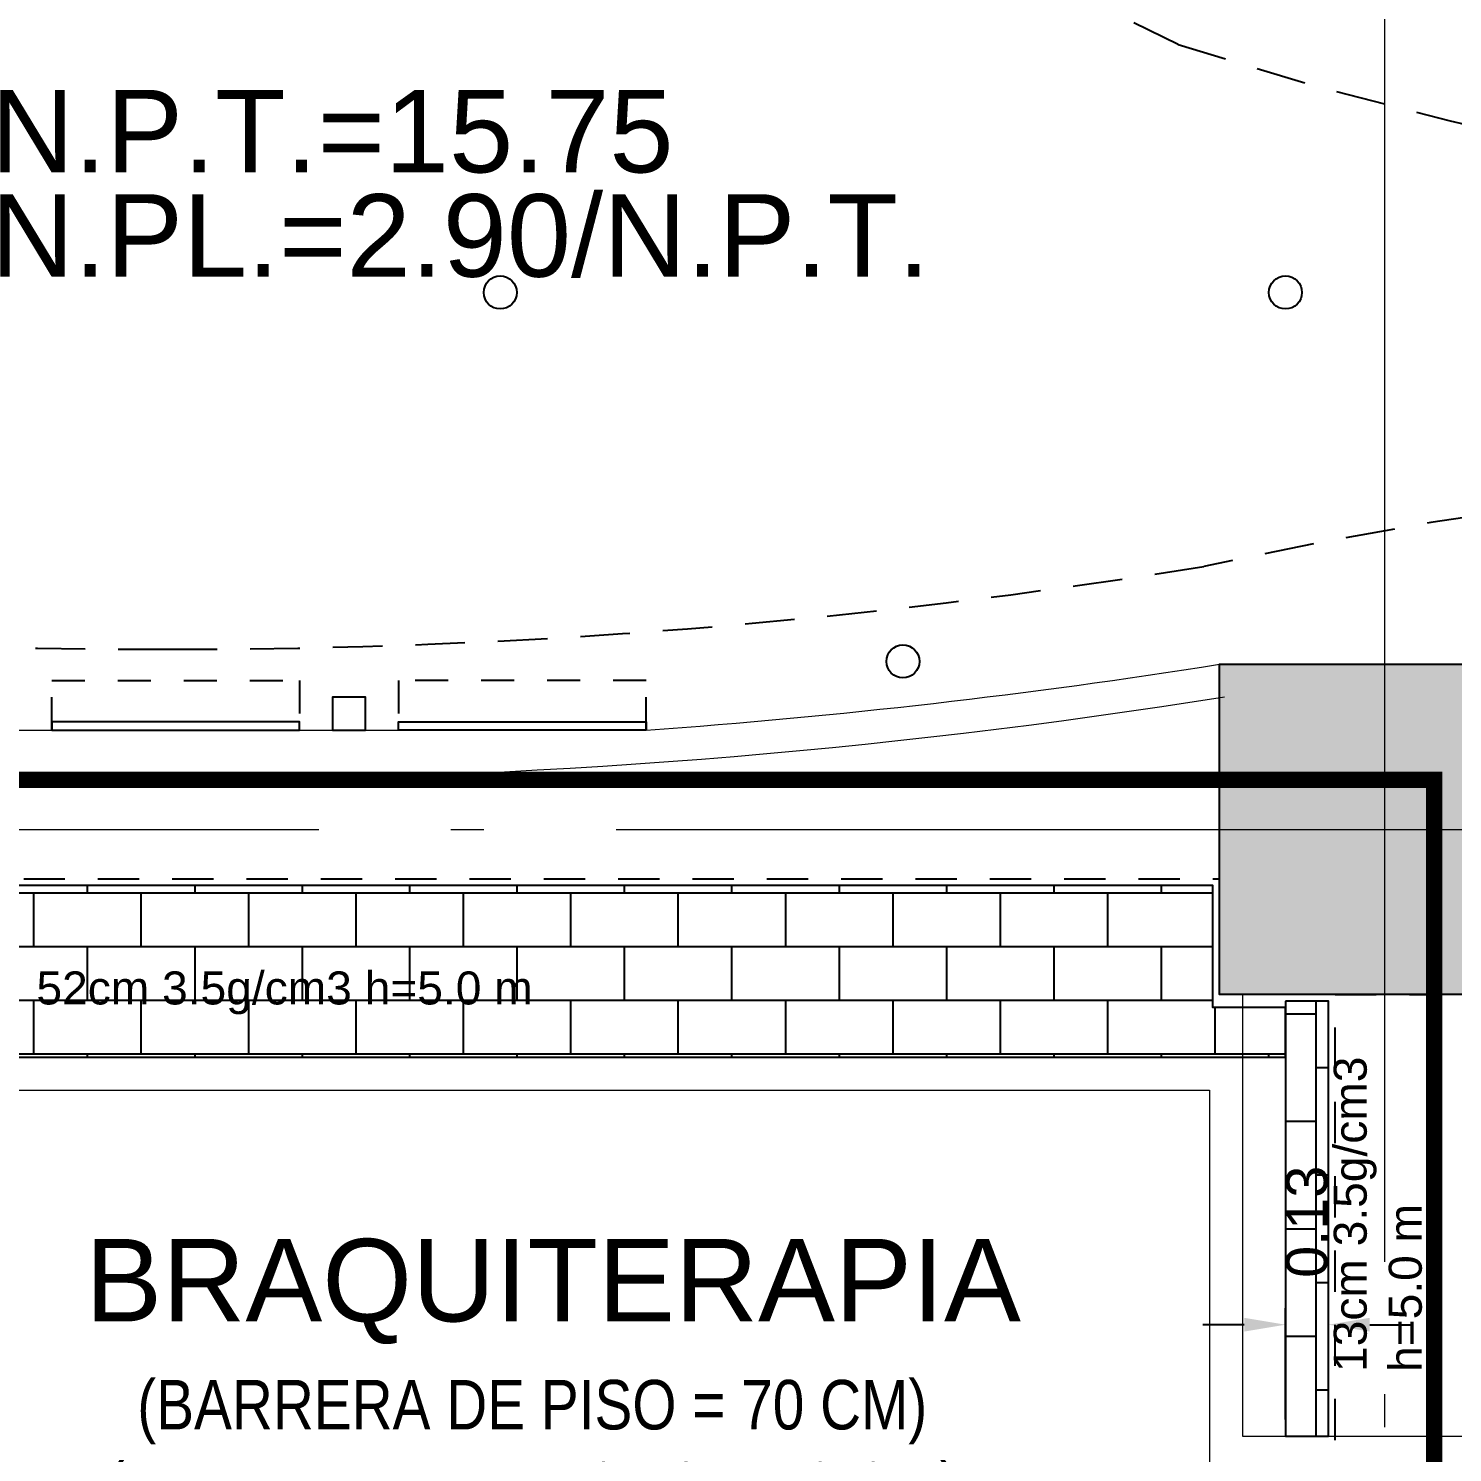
# Model space of a CAD drawing. Header units: metres. Extents: x -22 to 564, y 0 to 143.
# Drawn here: x 123.874 to 128.185, y 38.988 to 43.3 of the extents above; entities that cross this region are included whole.
import ezdxf
from ezdxf.enums import TextEntityAlignment as Align

# ---------------------------------------------------------------- set-up
doc = ezdxf.new("R2010")
doc.units = ezdxf.units.M
for name, pattern in [('EJES630', [6.3, 5.5, -0.4, 0, -0.4]), ('XREF 1N NEURO-ONCOLOGIA$0$A-01 CONJUNTO$0$PRIMER NIVEL$0$HIDDEN2', [0.1875, 0.125, -0.0625]), ('XREF 1N NEURO-ONCOLOGIA$0$DASHED2', [0.375, 0.25, -0.125]), ('XREF 1N NEURO-ONCOLOGIA$0$HIDDE100', [0.16, 0.1, -0.06]), ('XREF 1N NEURO-ONCOLOGIA$0$HIDDE150', [0.24, 0.15, -0.09]), ('XREF 1N NEURO-ONCOLOGIA$0$HIDDEN2', [0.1875, 0.125, -0.0625])]:
    doc.linetypes.add(name, pattern=pattern)
doc.layers.add('EJES', color=11, linetype='EJES630', lineweight=0)
doc.layers.add('XREF 1N NEURO-ONCOLOGIA$0$MUROS DE TABLAROCA', color=150, linetype='Continuous', lineweight=13)
for name, color, linetype in [('NIVELES', 9, 'Continuous'), ('TEXTO', 7, 'Continuous'), ('XREF 1N NEURO-ONCOLOGIA$0$-CG-M-WALL', 7, 'Continuous'), ('XREF 1N NEURO-ONCOLOGIA$0$COLUMNAS', 6, 'Continuous'), ('XREF 1N NEURO-ONCOLOGIA$0$CONTRAVENTEOS', 6, 'XREF 1N NEURO-ONCOLOGIA$0$HIDDEN2'), ('XREF 1N NEURO-ONCOLOGIA$0$COTAS PAÑOS', 8, 'Continuous'), ('XREF 1N NEURO-ONCOLOGIA$0$HATCH', 7, 'Continuous'), ('XREF 1N NEURO-ONCOLOGIA$0$LAMPARAS 1', 112, 'Continuous'), ('XREF 1N NEURO-ONCOLOGIA$0$LOSA BLINDADA', 20, 'XREF 1N NEURO-ONCOLOGIA$0$DASHED2'), ('XREF 1N NEURO-ONCOLOGIA$0$MOBILIARIO', 161, 'Continuous'), ('XREF 1N NEURO-ONCOLOGIA$0$Mobiliario Fijo', 40, 'Continuous'), ('XREF 1N NEURO-ONCOLOGIA$0$PLAFONES', 20, 'XREF 1N NEURO-ONCOLOGIA$0$HIDDE150'), ('XREF 1N NEURO-ONCOLOGIA$0$TABIQUES BLINDADOS', 30, 'Continuous'), ('XREF 1N NEURO-ONCOLOGIA$0$TEX-MOB', 4, 'Continuous')]:
    doc.layers.add(name, color=color, linetype=linetype)
doc.styles.add('100 LOCALES 25', font='arial.ttf', dxfattribs={"height": 0.25})
doc.styles.add('NIVELES', font='arial.ttf', dxfattribs={"height": 0.25})
doc.styles.add('XREF 1N NEURO-ONCOLOGIA$0$COTAS', font='arial.ttf')
doc.styles.add('XREF 1N NEURO-ONCOLOGIA$0$HANDLET', font='romans.shx')
doc.dimstyles.new('XREF 1N NEURO-ONCOLOGIA$0$50 FLECHAS', dxfattribs={"dimscale": 0.5, "dimtxt": 0.25, "dimasz": 0.25, "dimexe": 0.1, "dimexo": 0.1, "dimgap": 0.025, "dimtad": 0, "dimtih": 1, "dimtoh": 1, "dimzin": 1, "dimdsep": 46, "dimtxsty": 'XREF 1N NEURO-ONCOLOGIA$0$COTAS', "dimcen": 0.1, "dimclrd": 256, "dimclre": 256, "dimclrt": 7, "dimadec": 0, "dimazin": 1, "dimtfac": 1, "dimtofl": 0, "dimtmove": 2, "dimatfit": 3, "dimfxl": 1, "dimtolj": 1, "dimtzin": 1, "dimlwd": -1, "dimlwe": -1, "dimarcsym": 0})

# ---------------------------------------------------------------- blocks, each defined once
blk = doc.blocks.new('NPT')
h = blk.add_hatch(color=256)
h.paths.add_polyline_path([(0, 0.1241), (0, 0), (0.1241, 0, 0.414214)])
h.paths.add_polyline_path([(0, 0), (-0.1241, 0, 0.414214), (0, -0.1241)])
for p, q in [((0, -0.2327), (0, 0.2327)), ((-0.2327, 0), (0.2327, 0))]:
    blk.add_line(p, q)
blk.add_circle((0, 0), 0.1241)
at = {"style": 'NIVELES'}
for p in [(0.2779, 0.028), (0.2779, -0.2879)]:
    blk.add_attdef('NIVEL', p, '', height=0.25, dxfattribs=at)
blk = doc.blocks.new('XREF 1N NEURO-ONCOLOGIA$0$C-1')
at = {"layer": 'XREF 1N NEURO-ONCOLOGIA$0$-CG-M-WALL', "true_color": 0x636466}
h = blk.add_hatch(color=251, dxfattribs=at)
h.dxf.hatch_style = 1
h.paths.add_polyline_path([(-0.5, -0.5), (-0.5, 0.5), (0.5, 0.5), (0.5, -0.5)])
blk.add_lwpolyline([(-0.5, -0.5), (-0.5, 0.5), (0.5, 0.5), (0.5, -0.5)], close=True)
blk = doc.blocks.new('XREF 1N NEURO-ONCOLOGIA$0$A$C38962b27')
at = {"layer": 'XREF 1N NEURO-ONCOLOGIA$0$MOBILIARIO', "linetype": 'XREF 1N NEURO-ONCOLOGIA$0$A-01 CONJUNTO$0$PRIMER NIVEL$0$HIDDEN2'}
blk.add_lwpolyline([(-0.03, 0.0625), (-0.0298, 0.5764, -21.620414), (0.0302, 0.5764), (0.03, 0.0625)], format="xyb", dxfattribs=at)
blk.add_lwpolyline([(-0.125, -0.0425), (-0.125, 0.0425, -0.414214), (-0.105, 0.0625), (0.105, 0.0625, -0.414214), (0.125, 0.0425), (0.125, -0.0425, -0.414214), (0.105, -0.0625), (-0.105, -0.0625, -0.414214)], format="xyb", close=True, dxfattribs=at)
blk.add_circle((0, 0), 1.7, dxfattribs=at)
blk = doc.blocks.new('*D489')
at = {"layer": 'XREF 1N NEURO-ONCOLOGIA$0$COTAS PAÑOS', "transparency": 16777216}
for p, q in [((5.9239, 16.8626), (5.9239, 16.9876)), ((5.6368, 16.7376), (5.9739, 16.7376)), ((5.6368, 16.6076), (5.9739, 16.6076)), ((5.9239, 16.4826), (5.9239, 16.3576))]:
    blk.add_line(p, q, dxfattribs=at)
for points in [[(5.9031, 16.8626), (5.9447, 16.8626), (5.9239, 16.7376)], [(5.9031, 16.4826), (5.9447, 16.4826), (5.9239, 16.6076)]]:
    blk.add_solid(points, dxfattribs=at)
at = {"layer": 'XREF 1N NEURO-ONCOLOGIA$0$COTAS PAÑOS', "color": 7, "transparency": 16777216, "insert": (6.2356, 16.6726), "char_height": 0.125, "attachment_point": 5, "style": 'XREF 1N NEURO-ONCOLOGIA$0$COTAS'}
blk.add_mtext('\\A1;0.13', dxfattribs=at)
blk = doc.blocks.new('XREF 1N NEURO-ONCOLOGIA')
at = {"layer": 'XREF 1N NEURO-ONCOLOGIA$0$HATCH'}
h = blk.add_hatch(dxfattribs=at)
h.set_pattern_fill('AR-B816', color=256, scale=0.0008, angle=90)
h.set_pattern_definition([(90, (0.04226, -0.01852), (-0.16256, 1e-17), []), (180, (0.04226, -0.01852), (-0.16256, -0.16256), [0.16256, -0.16256])])
h.paths.add_polyline_path([(7.2539, 23.2376), (6.7339, 23.2376), (6.7339, 16.7376), (6.8839, 16.7376), (6.8839, 16.9576), (7.2539, 16.9576)])
h = blk.add_hatch(dxfattribs=at)
h.set_pattern_fill('AR-B816', color=256, scale=0.0008)
h.paths.add_polyline_path([(1.0939, 16.7376), (3.4868, 16.7376), (3.4868, 16.6076), (1.0939, 16.6076)])
h.paths.add_polyline_path([(6.9039, 16.7376), (5.5868, 16.7376), (5.5868, 16.6076), (6.9039, 16.6076)])
at = {"layer": 'XREF 1N NEURO-ONCOLOGIA$0$CONTRAVENTEOS', "elevation": 0}
for points in [[(7.5739, 16.9376), (7.5739, 23.2576), (7.2739, 23.2576), (7.2739, 16.9376)], [(1.0739, 16.5876), (6.9239, 16.5876), (6.9239, 16.2876), (1.0739, 16.2876)]]:
    blk.add_lwpolyline(points, close=True, dxfattribs=at)
at = {"layer": 'XREF 1N NEURO-ONCOLOGIA$0$LAMPARAS 1'}
for centre in [(9.0496, 19.1149), (7.9324, 17.8957), (9.0496, 16.7376)]:
    blk.add_circle(centre, 0.05, dxfattribs=at)
at = {"layer": 'XREF 1N NEURO-ONCOLOGIA$0$LOSA BLINDADA', "const_width": 0.05, "elevation": 0}
blk.add_lwpolyline([(0.4239, 23.9076), (7.5739, 23.9076), (7.5739, 16.2876), (0.4239, 16.2876)], close=True, dxfattribs=at)
at = {"layer": 'XREF 1N NEURO-ONCOLOGIA$0$Mobiliario Fijo'}
for points in [[(7.7245, 20.4726), (7.7245, 19.7226), (7.7495, 19.7226), (7.7495, 20.4726)], [(7.7245, 19.5226), (7.8245, 19.5226), (7.8245, 19.6226), (7.7245, 19.6226)], [(7.7245, 18.6726), (7.7245, 19.4226), (7.7495, 19.4226), (7.7495, 18.6726)]]:
    blk.add_lwpolyline(points, close=True, dxfattribs=at)
at = {"layer": 'XREF 1N NEURO-ONCOLOGIA$0$Mobiliario Fijo', "linetype": 'XREF 1N NEURO-ONCOLOGIA$0$HIDDE100', "ltscale": 0.75}
for points in [[(7.7245, 20.4726), (7.8745, 20.4726), (7.8745, 19.7226), (7.7245, 19.7226)], [(7.7245, 18.6726), (7.8745, 18.6726), (7.8745, 19.4226), (7.7245, 19.4226)]]:
    blk.add_lwpolyline(points, dxfattribs=at)
at = {"layer": 'XREF 1N NEURO-ONCOLOGIA$0$MUROS DE TABLAROCA'}
blk.add_line((7.7245, 21.5226), (7.7245, 18.6726), dxfattribs=at)
for points in [[(3.5888, 16.9676), (1.2339, 16.9676), (1.2339, 19.0276), (4.8539, 19.0276), (4.8539, 19.4876), (1.2339, 19.4876), (1.2339, 23.0976), (6.6339, 23.0976), (6.6339, 16.9676), (5.4868, 16.9676), (5.4868, 16.0876), (6.9239, 16.0876)], [(6.9239, 16.8676), (5.5868, 16.8676), (5.5868, 16.1876), (6.9239, 16.1876)]]:
    blk.add_lwpolyline(points, dxfattribs=at)
for radius, start in [(20.1962, 170.95306), (20.0962, 184.06619)]:
    blk.add_arc((27.7701, 20.0976), radius, start, 189.04694, dxfattribs=at)
at = {"layer": 'XREF 1N NEURO-ONCOLOGIA$0$PLAFONES'}
for points in [[(7.9693, 20.1215, -0.040528), (8.2202, 23.2583, 0.090047), (8.3957, 27.8539, 0.090047)], [(7.9693, 20.1215, 0.040528), (8.2202, 16.9848, -0.108979), (8.2239, 11.4397, 0.038144), (8.3814, 6.5228, 0.737725), (9.7884, 6.2503, 0.248991), (9.8002, 10.3629)]]:
    blk.add_lwpolyline(points, format="xyb", dxfattribs=at)
for centre, radius, start, end in [((5.921, 19.1075), 4.3854, 332.2015, 27.7985), ((20.1572, 13.7126), 10.8852, 162.07749, 197.92251)]:
    blk.add_arc(centre, radius, start, end, dxfattribs=at)
at = {"layer": 'XREF 1N NEURO-ONCOLOGIA$0$TABIQUES BLINDADOS'}
for points in [[(7.2539, 23.2376), (6.7339, 23.2376), (6.7339, 16.7376), (6.8839, 16.7376), (6.8839, 16.9576), (7.2539, 16.9576)], [(6.9039, 16.7376), (5.5868, 16.7376), (5.5868, 16.6076), (6.9039, 16.6076)]]:
    blk.add_lwpolyline(points, close=True, dxfattribs=at)
at = {"layer": 'XREF 1N NEURO-ONCOLOGIA$0$COLUMNAS'}
blk.add_blockref('XREF 1N NEURO-ONCOLOGIA$0$C-1', (7.4239, 16.4376, 0), dxfattribs=at)
at = {"layer": 'XREF 1N NEURO-ONCOLOGIA$0$MOBILIARIO', "xscale": -1, "rotation": 180}
blk.add_blockref('XREF 1N NEURO-ONCOLOGIA$0$A$C38962b27', (3.9328, 21.2476, 0), dxfattribs=at)
at = {"layer": 'XREF 1N NEURO-ONCOLOGIA$0$TEX-MOB', "style": 'XREF 1N NEURO-ONCOLOGIA$0$HANDLET'}
for p in [(1.7, 4.5847, 0), (1.7073, 2.0138, 0)]:
    blk.add_attdef('234', text='', height=0.075, rotation=180, dxfattribs=at).set_placement(p, align=Align.MIDDLE_CENTER)
at = {"layer": 'XREF 1N NEURO-ONCOLOGIA$0$COTAS PAÑOS'}
dim = blk.add_linear_dim(base=(5.9239, 16.6076), p1=(5.5868, 16.7376), p2=(5.5868, 16.6076), angle=90, dimstyle='XREF 1N NEURO-ONCOLOGIA$0$50 FLECHAS', dxfattribs=at)
dim.commit()
dim.dimension.update_dxf_attribs({"geometry": '*D489', "text_midpoint": (6.2356, 16.6726)})

msp = doc.modelspace()

# ---------------------------------------------------------------- block references
at = {"layer": 'NIVELES'}
ref = msp.add_blockref('NPT', (123.4817, 42.8362), dxfattribs=at)
ref.add_attrib('NIVEL', 'N.P.T.=15.75', (123.7595, 42.8642), dxfattribs={"layer": '0', "height": 0.25, "style": 'NIVELES'})
ref.add_attrib('NIVEL', 'N.PL.=2.90/N.P.T.', (123.7595, 42.5483), dxfattribs={"layer": '0', "height": 0.25, "style": 'NIVELES'})

# ---------------------------------------------------------------- next in the draw order: block references
at = {"rotation": 90}
msp.add_blockref('XREF 1N NEURO-ONCOLOGIA', (144.4169, 33.4511), dxfattribs=at)

# ---------------------------------------------------------------- next in the draw order: linework, layer by layer
at = {"layer": 'EJES'}
for p, q in [((127.9797, 33.165), (127.9796, 58.55)), ((80.8529, 40.875), (145.9227, 40.875))]:
    msp.add_line(p, q, dxfattribs=at)

# ---------------------------------------------------------------- next in the draw order: texts
at = {"layer": 'TEXTO', "color": 0, "style": '100 LOCALES 25'}
for s, insert, char_height, width, attachment_point in [('52cm 3.5g/cm3 h=5.0 m', (123.8979, 40.3145, 0), 0.1, 2.152319, 7), ('{\\fArial Narrow|b0|i0|c0|p34;(BARRERA DE PISO = 70 CM)\\P(BARRERA DE TECHO = 50 CM)}', (125.399, 39.2078), 0.15, 4.171281, 2)]:
    msp.add_mtext(s, dxfattribs=dict(at, insert=insert, char_height=char_height, width=width, attachment_point=attachment_point))
at = {"layer": 'TEXTO', "color": 0, "insert": (128.0934, 39.2319, 0), "char_height": 0.1, "width": 0.966529, "attachment_point": 7, "rotation": 90, "style": '100 LOCALES 25'}
msp.add_mtext('13cm 3.5g/cm3 h=5.0 m', dxfattribs=at)
at = {"layer": 'TEXTO', "insert": (123.9496, 39.6348, 0), "char_height": 0.25, "width": 3.0247, "attachment_point": 1, "style": '100 LOCALES 25'}
msp.add_mtext('\\pxqc;BRAQUITERAPIA', dxfattribs=at)

doc.saveas('drawing.dxf')
